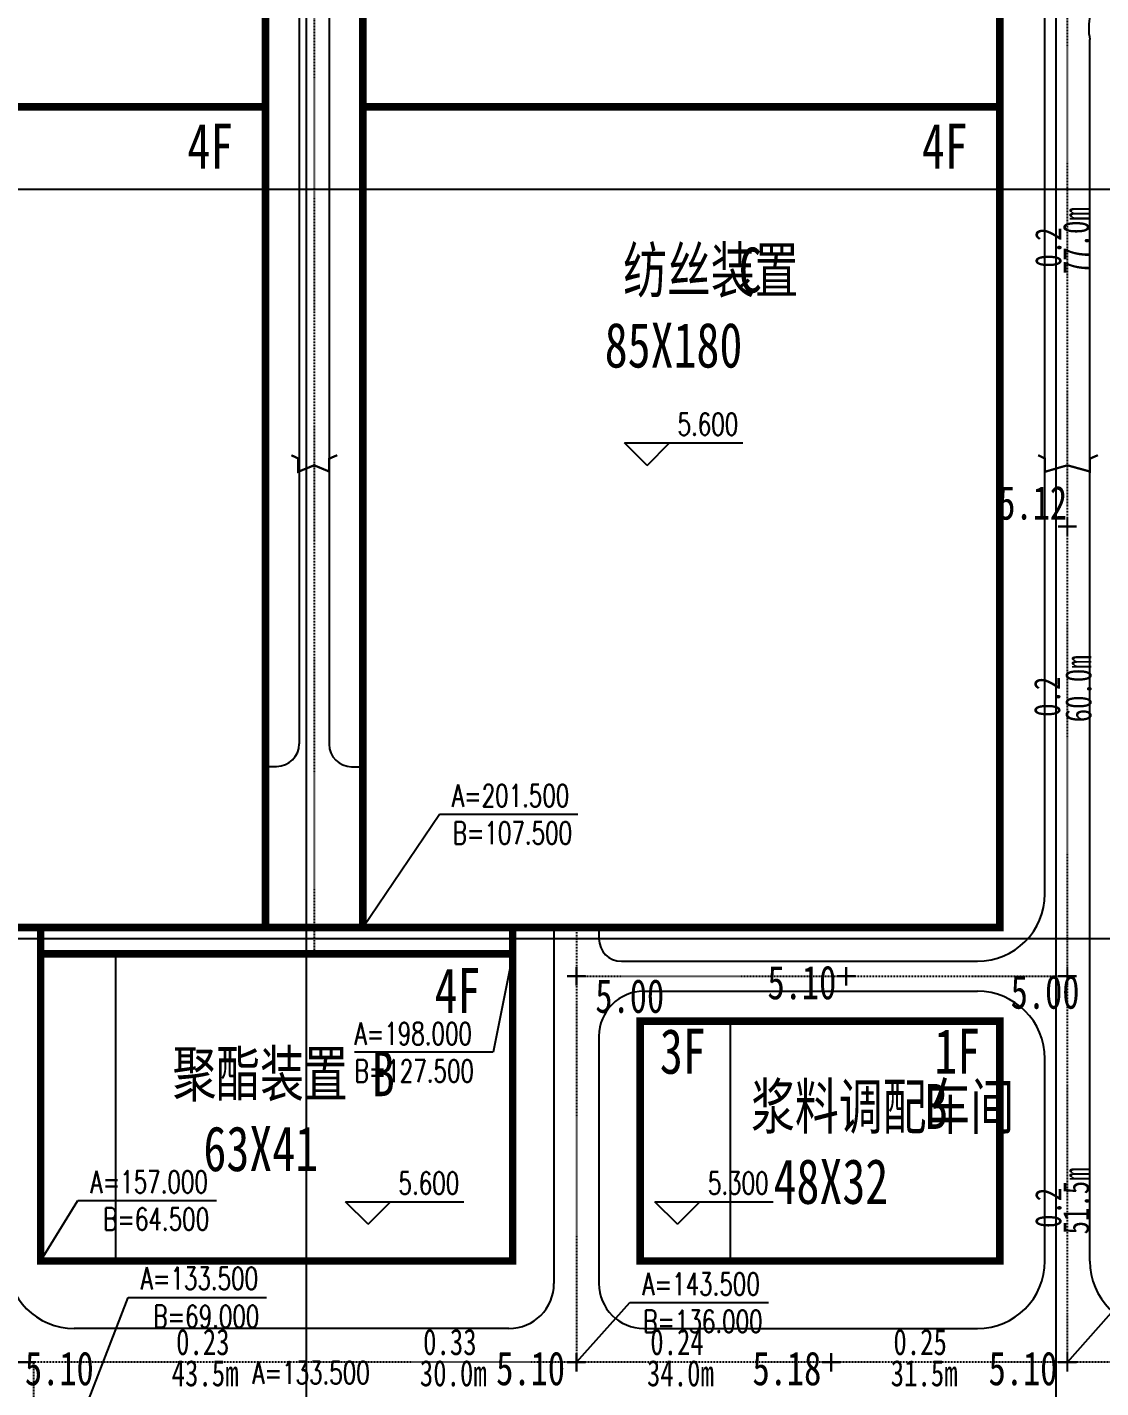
# Model space of a CAD drawing. Header units: metres. Extents: x -170 to 1091, y -90 to 504.
# Drawn here: x 62.7 to 206, y 140.1 to 321.6 of the extents above; entities that cross this region are included whole.
import ezdxf

# ---------------------------------------------------------------- set-up
doc = ezdxf.new("R2010")
doc.units = ezdxf.units.M
doc.linetypes.add('DASH', pattern=[0.35, 0.25, -0.1])
doc.linetypes.add('DOTE', pattern=[2.42, 2, -0.2, 0.02, -0.2])
for name, color, linetype in [('DIM_COOR', 3, 'CONTINUOUS'), ('DIM_ELEV', 3, 'CONTINUOUS'), ('DIM_SYMB', 3, 'CONTINUOUS'), ('DL', 7, 'CONTINUOUS'), ('DOTE', 1, 'DOTE'), ('PUB_TEXT', 7, 'CONTINUOUS'), ('road', 2, 'CONTINUOUS'), ('方格网', 6, 'CONTINUOUS')]:
    doc.layers.add(name, color=color, linetype=linetype)
doc.styles.add('_TCH_DIM', font='SIMPLEX', dxfattribs={"bigfont": 'GBCBIG'})

msp = doc.modelspace()

# ---------------------------------------------------------------- linework, layer by layer
at = {"linetype": 'Continuous'}
for p, q in [((74.5, 198), (74.5, 157)), ((144.5, 189), (144.5, 157)), ((144.5, 189), (192.5, 189)), ((156.5, 189), (156.5, 157)), ((192.5, 189), (192.5, 157))]:
    msp.add_line(p, q, dxfattribs=at)
at = {"linetype": 'Continuous', "const_width": 1, "flags": 128}
for points in [[(94.5, 381.5), (94.5, 201.5), (9.5, 201.5), (9.5, 268.05), (9.5, 268.05), (9.5, 381.5)], [(192.5, 201.5), (107.5, 201.5), (107.5, 381.5), (192.5, 381.5)], [(64.5, 157), (64.5, 198), (127.5, 198), (127.5, 157)], [(192.5, 189), (144.5, 189), (144.5, 157), (192.5, 157)]]:
    msp.add_lwpolyline(points, close=True, dxfattribs=at)
at = {"linetype": 'Continuous', "flags": 128}
for points, const_width in [([(9.5, 311), (94.5, 311)], 1), ([(107.5, 311), (192.5, 311)], 1), ([(97.96, 264.52), (98.86, 264.1), (98.86, 262.31), (101, 263.18), (103, 262.35), (103, 264.06), (104.08, 264.53)], 0.3), ([(197.6, 264.52), (198.5, 264.1), (198.5, 262.31), (201.5, 263.18), (204.5, 262.35), (204.5, 264.06), (205.58, 264.53)], 0.3), ([(201.5, 256.25), (201.5, 253.75)], 0.3), ([(200.25, 255), (202.75, 255)], 0.3), ([(64.5, 198), (64.5, 201.5)], 1), ([(94.5, 201.5), (107.5, 201.5)], 1), ([(127.5, 198), (127.5, 201.5)], 1), ([(136, 196.25), (136, 193.75)], 0.3), ([(172, 196.25), (172, 193.75)], 0.3), ([(201.5, 196.25), (201.5, 193.75)], 0.3), ([(134.75, 195), (137.25, 195)], 0.3), ([(170.75, 195), (173.25, 195)], 0.3), ([(200.25, 195), (202.75, 195)], 0.3), ([(61.25, 143.5), (63.75, 143.5)], 0.3), ([(134.75, 143.5), (137.25, 143.5)], 0.3), ([(136, 144.75), (136, 142.25)], 0.3), ([(168.75, 143.5), (171.25, 143.5)], 0.3), ([(170, 144.75), (170, 142.25)], 0.3), ([(200.25, 143.5), (202.75, 143.5)], 0.3), ([(201.5, 144.75), (201.5, 142.25)], 0.3)]:
    msp.add_lwpolyline(points, dxfattribs=dict(at, const_width=const_width))
at = {"layer": 'DIM_COOR', "color": 3, "linetype": 'Continuous'}
for p, q in [((107.5, 201.5), (117.71, 216.62)), ((117.71, 216.62), (136.19, 216.62)), ((127.5, 198), (124.88, 184.86)), ((124.88, 184.86), (106.4, 184.86)), ((64.5, 157), (69.48, 165.08)), ((69.48, 165.08), (87.96, 165.08)), ((136, 143.5), (143.13, 151.45)), ((143.13, 151.45), (161.61, 151.45)), ((201.5, 143.5), (208.42, 151.3))]:
    msp.add_line(p, q, dxfattribs=at)
at = {"layer": 'DIM_COOR', "color": 4, "linetype": 'Continuous'}
for p, q in [((69, 133.5), (76.18, 152.14)), ((76.18, 152.14), (94.66, 152.14))]:
    msp.add_line(p, q, dxfattribs=at)
at = {"layer": 'DIM_ELEV', "linetype": 'Continuous'}
for p, q in [((145.43, 263.17), (142.43, 266.17)), ((142.43, 266.17), (158.19, 266.17)), ((145.43, 263.17), (148.43, 266.17)), ((108.19, 161.91), (105.19, 164.91)), ((105.19, 164.91), (120.96, 164.91)), ((108.19, 161.91), (111.19, 164.91)), ((149.48, 161.91), (146.48, 164.91)), ((146.48, 164.91), (162.24, 164.91)), ((149.48, 161.91), (152.48, 164.91))]:
    msp.add_line(p, q, dxfattribs=at)
at = {"layer": 'DIM_SYMB', "linetype": 'Continuous'}
for points in [[(201.5, 284.85, 0, 0, 0), (201.5, 295.92, 0.8, 0, 0), (201.5, 298.92, 0, 0, 0)], [(201.5, 237.86, 0, 0, 0), (201.5, 226.79, 0.8, 0, 0), (201.5, 223.79, 0, 0, 0)], [(201.5, 156.72, 0, 0, 0), (201.5, 167.79, 0.8, 0, 0), (201.5, 170.79, 0, 0, 0)], [(80.81, 143.5, 0, 0, 0), (89.43, 143.5, 0.8, 0, 0), (92.43, 143.5, 0, 0, 0)], [(123.19, 143.5, 0, 0, 0), (114.57, 143.5, 0.8, 0, 0), (111.57, 143.5, 0, 0, 0)], [(153.5, 143.5, 0, 0, 0), (144.88, 143.5, 0.8, 0, 0), (141.88, 143.5, 0, 0, 0)], [(175.6, 143.5, 0, 0, 0), (186.66, 143.5, 0.8, 0, 0), (189.66, 143.5, 0, 0, 0)]]:
    msp.add_lwpolyline(points, format="xyseb", dxfattribs=at)
at = {"layer": 'DOTE', "ltscale": 0.01}
for p, q in [((101, 413), (101, 198)), ((201.5, 142.97), (201.5, 413)), ((136, 201.5), (136, 143.5)), ((136, 195), (201.5, 195)), ((530.88, 143.5), (-2.5, 143.5)), ((63.6, 26.5), (63.6, 143.5))]:
    msp.add_line(p, q, dxfattribs=at)
at = {"layer": 'road', "linetype": 'Continuous'}
for p, q in [((99, 378), (99, 226)), ((103, 378), (103, 225.96)), ((198.5, 206), (198.5, 378)), ((204.5, 157), (204.5, 320)), ((94.5, 223), (96, 223)), ((106, 222.96), (107.5, 222.96)), ((133, 201.5), (133, 154)), ((139, 201.5), (139, 200)), ((142, 197), (189.5, 197)), ((145, 193), (189.5, 193)), ((139, 187), (139, 154)), ((198.5, 157), (198.5, 184)), ((127, 148), (69, 148)), ((145, 148), (189.5, 148))]:
    msp.add_line(p, q, dxfattribs=at)
for centre, radius, start, end in [((211.83, 321.52), 7.48, 92.4941, 191.7559), ((96, 226), 3, 270, 0), ((106, 225.96), 3, 180, 270), ((189.5, 206), 9, 270, 360), ((142, 200), 3, 180, 270), ((145, 187), 6, 90, 180), ((189.5, 184), 9, 360, 90), ((69, 157), 9, 180, 270), ((189.5, 157), 9, 270, 360), ((213.5, 157), 9, 180, 270), ((127, 154), 6, 270, 0), ((145, 154), 6, 180, 270)]:
    msp.add_arc(centre, radius, start, end, dxfattribs=at)
at = {"layer": '方格网', "color": 6, "linetype": 'Continuous'}
for p, q in [((100, -54.65), (100, 494.06)), ((200, -54.65), (200, 494.06)), ((850.55, 300), (-76.88, 300)), ((850.55, 200), (-76.88, 200))]:
    msp.add_line(p, q, dxfattribs=at)

# ---------------------------------------------------------------- texts
at = {"layer": 'DL', "color": 7, "linetype": 'DASH', "width": 0.75}
for s, p in [('纺丝装置', (142.23, 286.23)), ('C', (157.66, 286.23))]:
    msp.add_text(s, height=6, dxfattribs=at).set_placement(p)
at = {"layer": 'PUB_TEXT', "linetype": 'Continuous', "width": 0.75}
for s, height, p in [('4F', 6, (84.08, 302.78)), ('4F', 6, (182.08, 302.78)), ('85X180', 6, (139.77, 276.22)), ('5.12', 4.5, (192.28, 255.93)), ('4F', 6, (117.07, 190.09)), ('5.10', 4.5, (161.49, 191.93)), ('5.00', 4.5, (138.52, 190.12)), ('5.00', 4.5, (193.94, 190.67)), ('3F', 6, (147.13, 181.99)), ('1F', 6, (183.75, 181.99)), ('聚酯装置', 6, (82.1, 179)), ('B', 6, (108.7, 179)), ('浆料调配车间', 6, (159.3, 174.63)), ('B', 6, (182.45, 174.63)), ('63X41', 6, (86.23, 169)), ('48X32', 6, (162.3, 164.63)), ('0.23', 3.5, (82.58, 144.46)), ('0.33', 3.5, (115.54, 144.46)), ('0.24', 3.5, (145.85, 144.46)), ('0.25', 3.5, (178.29, 144.46)), ('5.10', 4.5, (62.41, 140.43)), ('43.5m', 3.5, (81.99, 140.29)), ('30.0m', 3.5, (115.1, 140.29)), ('5.10', 4.5, (125.29, 140.43)), ('34.0m', 3.5, (145.41, 140.29)), ('5.18', 4.5, (159.49, 140.43)), ('31.5m', 3.5, (177.93, 140.29)), ('5.10', 4.5, (190.99, 140.43))]:
    msp.add_text(s, height=height, dxfattribs=at).set_placement(p)
for s, p in [('77.0m', (204.4, 288.69)), ('0.2', (200.69, 289.56)), ('60.0m', (204.71, 228.89)), ('0.2', (200.54, 229.62)), ('51.5m', (204.4, 160.56)), ('0.2', (200.69, 161.42))]:
    msp.add_text(s, height=3.5, rotation=90, dxfattribs=at).set_placement(p)
at = {"layer": 'PUB_TEXT', "linetype": 'Continuous', "style": '_TCH_DIM', "width": 0.705882}
for s, p in [('5.600', (149.49, 267.17)), ('A=201.500', (119.39, 217.62)), ('B=107.500', (119.49, 212.64)), ('A=198.000', (106.4, 185.86)), ('B=127.500', (106.4, 180.88)), ('A=157.000', (71.16, 166.08)), ('5.600', (112.26, 165.91)), ('5.300', (153.54, 165.91)), ('B=64.500', (72.86, 161.11)), ('A=133.500', (77.86, 153.19)), ('A=143.500', (144.81, 152.45)), ('B=69.000', (79.56, 148.12)), ('B=136.000', (144.91, 147.47)), ('A=133.500', (92.76, 140.61))]:
    msp.add_text(s, height=2.975, dxfattribs=at).set_placement(p)

doc.saveas('drawing.dxf')
